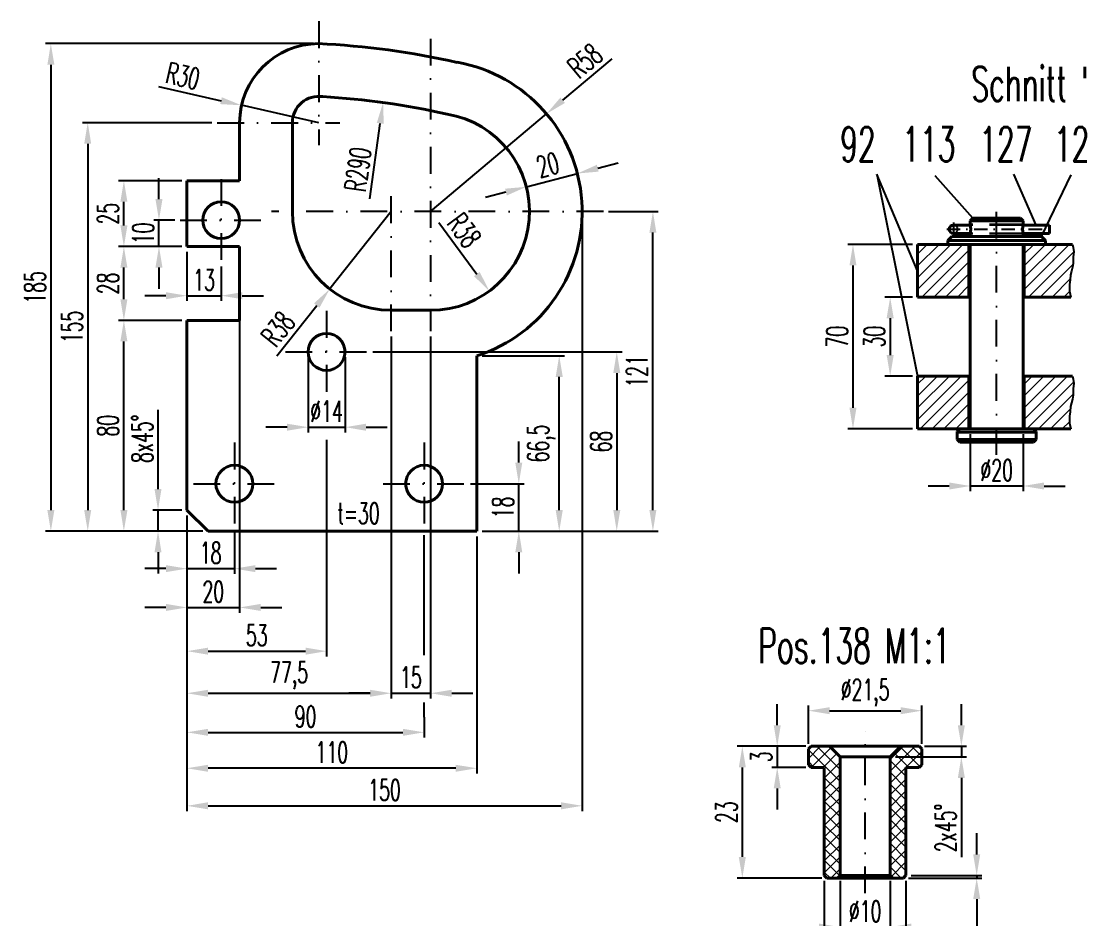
# Model space of a CAD drawing. Extents: x -620 to 569, y 5788 to 6629.
# Drawn here: x -109.8 to 91.7, y 6285.1 to 6455.4 of the extents above; entities that cross this region are included whole.
import ezdxf

# ---------------------------------------------------------------- set-up
doc = ezdxf.new("R2010")
doc.units = 0
doc.linetypes.add('STRICHPUNKT', pattern=[25.4, 12.7, -6.35, 0, -6.35])
doc.linetypes.add('VERDECKT', pattern=[9.525, 6.35, -3.175])
doc.layers.get('Defpoints').update_dxf_attribs({"linetype": 'CONTINUOUS'})
for name, color, linetype, lineweight in [('ACHSE', 150, 'STRICHPUNKT', 25), ('BEM', 6, 'CONTINUOUS', 25), ('SCHRAFFUR', 252, 'CONTINUOUS', 13), ('TEXT_7', 1, 'CONTINUOUS', 60), ('VERDECKT', 2, 'VERDECKT', 25), ('VOLL_05', 7, 'CONTINUOUS', 40)]:
    doc.layers.add(name, color=color, linetype=linetype, lineweight=lineweight)
doc.styles.add('ROMANS', font='romans.shx', dxfattribs={"width": 0.6, "height": 80})
doc.styles.get("Standard").update_dxf_attribs({"font": 'romans.shx', "width": 0.6})
doc.dimstyles.get("Standard").update_dxf_attribs({"dimtxt": 4, "dimasz": 4, "dimexe": 1, "dimexo": 1, "dimgap": 1, "dimtad": 1, "dimdsep": 46, "dimtxsty": 'Standard', "dimcen": 0, "dimclrd": 256, "dimclre": 256, "dimclrt": 256, "dimazin": 0, "dimtfac": 1, "dimtmove": 0, "dimatfit": 3, "dimfxl": 0, "dimtolj": 1, "dimtzin": 0, "dimarcsym": 0})

# ---------------------------------------------------------------- blocks, each defined once
blk = doc.blocks.new('*D361')
at = {"layer": 'BEM', "lineweight": -2}
for p, q in [((71.56, 6297.34), (71.56, 6301.34)), ((58.64, 6292.84), (72.56, 6292.84)), ((59.14, 6293.34), (72.56, 6293.34)), ((71.56, 6293.34), (71.56, 6292.84)), ((71.56, 6288.84), (71.56, 6270.39))]:
    blk.add_line(p, q, dxfattribs=at)
at = {"layer": 'BEM'}
for points in [[(70.89, 6297.34), (72.23, 6297.34), (71.56, 6293.34)], [(70.89, 6288.84), (72.23, 6288.84), (71.56, 6292.84)]]:
    blk.add_solid(points, dxfattribs=at)
at = {"layer": 'Defpoints', "color": 0}
for p in [(57.64, 6292.84), (58.14, 6293.34), (71.56, 6292.84)]:
    blk.add_point(p, dxfattribs=at)
at = {"layer": 'BEM', "insert": (68.18, 6277.62), "char_height": 4, "attachment_point": 5, "rotation": 90}
blk.add_mtext('\\A1;0,5x45°', dxfattribs=at)
blk = doc.blocks.new('*D362')
at = {"layer": 'BEM', "lineweight": -2}
for p, q in [((68.65, 6321.84), (68.65, 6325.84)), ((61.64, 6317.84), (69.65, 6317.84)), ((68.65, 6317.84), (68.65, 6315.84)), ((56.14, 6315.84), (69.65, 6315.84)), ((68.65, 6311.84), (68.65, 6296.82))]:
    blk.add_line(p, q, dxfattribs=at)
at = {"layer": 'BEM'}
for points in [[(67.98, 6321.84), (69.31, 6321.84), (68.65, 6317.84)], [(67.98, 6311.84), (69.31, 6311.84), (68.65, 6315.84)]]:
    blk.add_solid(points, dxfattribs=at)
at = {"layer": 'Defpoints', "color": 0}
for p in [(60.64, 6317.84), (68.65, 6317.84), (55.14, 6315.84)]:
    blk.add_point(p, dxfattribs=at)
at = {"layer": 'BEM', "insert": (65.65, 6302.33), "char_height": 4, "attachment_point": 5, "rotation": 90}
blk.add_mtext('\\A1;2x45°', dxfattribs=at)
blk = doc.blocks.new('*D360')
at = {"layer": 'BEM', "lineweight": -2}
for p, q in [((42.64, 6292.34), (42.64, 6275.17)), ((58.14, 6292.34), (58.14, 6275.17)), ((46.64, 6276.17), (54.14, 6276.17))]:
    blk.add_line(p, q, dxfattribs=at)
at = {"layer": 'BEM'}
for points in [[(46.64, 6276.84), (46.64, 6275.5), (42.64, 6276.17)], [(54.14, 6276.84), (54.14, 6275.5), (58.14, 6276.17)]]:
    blk.add_solid(points, dxfattribs=at)
at = {"layer": 'Defpoints', "color": 0}
for p in [(42.64, 6293.34), (58.14, 6293.34), (58.14, 6276.17)]:
    blk.add_point(p, dxfattribs=at)
at = {"layer": 'BEM', "insert": (50.39, 6279.55), "char_height": 4, "attachment_point": 5}
blk.add_mtext('\\A1;%%c15,8', dxfattribs=at)
blk = doc.blocks.new('*D359')
at = {"layer": 'BEM', "lineweight": -2}
for p, q in [((45.64, 6292.34), (45.64, 6282.54)), ((55.14, 6292.34), (55.14, 6282.54)), ((41.64, 6283.54), (37.64, 6283.54)), ((45.64, 6283.54), (55.14, 6283.54)), ((59.14, 6283.54), (63.14, 6283.54))]:
    blk.add_line(p, q, dxfattribs=at)
at = {"layer": 'BEM'}
for points in [[(41.64, 6284.21), (41.64, 6282.88), (45.64, 6283.54)], [(59.14, 6284.21), (59.14, 6282.88), (55.14, 6283.54)]]:
    blk.add_solid(points, dxfattribs=at)
at = {"layer": 'Defpoints', "color": 0}
for p in [(45.64, 6293.34), (55.14, 6293.34), (55.14, 6283.54)]:
    blk.add_point(p, dxfattribs=at)
at = {"layer": 'BEM', "insert": (50.39, 6286.54), "char_height": 4, "attachment_point": 5}
blk.add_mtext('\\A1;%%c10', dxfattribs=at)
blk = doc.blocks.new('*D358')
at = {"layer": 'BEM', "lineweight": -2}
for p, q in [((39.64, 6318.34), (39.64, 6325.6)), ((43.64, 6324.6), (57.14, 6324.6)), ((61.14, 6318.34), (61.14, 6325.6))]:
    blk.add_line(p, q, dxfattribs=at)
at = {"layer": 'BEM'}
for points in [[(43.64, 6325.27), (43.64, 6323.93), (39.64, 6324.6)], [(57.14, 6325.27), (57.14, 6323.93), (61.14, 6324.6)]]:
    blk.add_solid(points, dxfattribs=at)
at = {"layer": 'Defpoints', "color": 0}
for p in [(61.14, 6324.6), (39.64, 6317.34), (61.14, 6317.34)]:
    blk.add_point(p, dxfattribs=at)
at = {"layer": 'BEM', "insert": (50.39, 6327.98), "char_height": 4, "attachment_point": 5}
blk.add_mtext('\\A1;%%c21,5', dxfattribs=at)
blk = doc.blocks.new('*D357')
at = {"layer": 'BEM', "lineweight": -2}
for p, q in [((39.14, 6317.84), (26.08, 6317.84)), ((27.08, 6313.84), (27.08, 6296.84)), ((42.14, 6292.84), (26.08, 6292.84))]:
    blk.add_line(p, q, dxfattribs=at)
at = {"layer": 'BEM'}
for points in [[(26.41, 6313.84), (27.75, 6313.84), (27.08, 6317.84)], [(26.41, 6296.84), (27.75, 6296.84), (27.08, 6292.84)]]:
    blk.add_solid(points, dxfattribs=at)
at = {"layer": 'Defpoints', "color": 0}
for p in [(40.14, 6317.84), (27.08, 6292.84), (43.14, 6292.84)]:
    blk.add_point(p, dxfattribs=at)
at = {"layer": 'BEM', "insert": (24.08, 6305.34), "char_height": 4, "attachment_point": 5, "rotation": 90}
blk.add_mtext('\\A1;23', dxfattribs=at)
blk = doc.blocks.new('*D356')
at = {"layer": 'BEM', "lineweight": -2}
for p, q in [((33.7, 6321.84), (33.7, 6325.84)), ((39.14, 6317.84), (32.7, 6317.84)), ((33.7, 6317.84), (33.7, 6313.84)), ((39.14, 6313.84), (32.7, 6313.84)), ((33.7, 6309.84), (33.7, 6305.84))]:
    blk.add_line(p, q, dxfattribs=at)
at = {"layer": 'BEM'}
for points in [[(33.03, 6321.84), (34.37, 6321.84), (33.7, 6317.84)], [(33.03, 6309.84), (34.37, 6309.84), (33.7, 6313.84)]]:
    blk.add_solid(points, dxfattribs=at)
at = {"layer": 'Defpoints', "color": 0}
for p in [(40.14, 6317.84), (33.7, 6313.84), (40.14, 6313.84)]:
    blk.add_point(p, dxfattribs=at)
at = {"layer": 'BEM', "insert": (30.7, 6315.84), "char_height": 4, "attachment_point": 5, "rotation": 90}
blk.add_mtext('\\A1;3', dxfattribs=at)
blk = doc.blocks.new('*D307')
at = {"layer": 'BEM', "lineweight": -2}
for p, q in [((59.35, 6403.07), (54.14, 6403.07)), ((55.14, 6399.07), (55.14, 6392.07)), ((59.35, 6388.07), (54.14, 6388.07))]:
    blk.add_line(p, q, dxfattribs=at)
at = {"layer": 'BEM'}
for points in [[(54.47, 6399.07), (55.81, 6399.07), (55.14, 6403.07)], [(54.47, 6392.07), (55.81, 6392.07), (55.14, 6388.07)]]:
    blk.add_solid(points, dxfattribs=at)
at = {"layer": 'Defpoints', "color": 0}
for p in [(60.35, 6403.07), (55.14, 6388.07), (60.35, 6388.07)]:
    blk.add_point(p, dxfattribs=at)
at = {"layer": 'BEM', "insert": (52.14, 6395.57), "char_height": 4, "attachment_point": 5, "rotation": 90}
blk.add_mtext('\\A1;30', dxfattribs=at)
blk = doc.blocks.new('*D308')
at = {"layer": 'BEM', "lineweight": -2}
for p, q in [((59.35, 6413.07), (47.08, 6413.07)), ((48.08, 6409.07), (48.08, 6382.07)), ((59.35, 6378.07), (47.08, 6378.07))]:
    blk.add_line(p, q, dxfattribs=at)
at = {"layer": 'BEM'}
for points in [[(47.41, 6409.07), (48.74, 6409.07), (48.08, 6413.07)], [(47.41, 6382.07), (48.74, 6382.07), (48.08, 6378.07)]]:
    blk.add_solid(points, dxfattribs=at)
at = {"layer": 'Defpoints', "color": 0}
for p in [(60.35, 6413.07), (48.08, 6378.07), (60.35, 6378.07)]:
    blk.add_point(p, dxfattribs=at)
at = {"layer": 'BEM', "insert": (45.08, 6395.57), "char_height": 4, "attachment_point": 5, "rotation": 90}
blk.add_mtext('\\A1;70', dxfattribs=at)
blk = doc.blocks.new('*D309')
at = {"layer": 'BEM', "lineweight": -2}
for p, q in [((70.35, 6377.07), (70.35, 6366.23)), ((80.35, 6377.07), (80.35, 6366.23)), ((66.35, 6367.23), (62.35, 6367.23)), ((80.35, 6367.23), (70.35, 6367.23)), ((84.35, 6367.23), (88.35, 6367.23))]:
    blk.add_line(p, q, dxfattribs=at)
at = {"layer": 'BEM'}
for points in [[(66.35, 6367.9), (66.35, 6366.56), (70.35, 6367.23)], [(84.35, 6367.9), (84.35, 6366.56), (80.35, 6367.23)]]:
    blk.add_solid(points, dxfattribs=at)
at = {"layer": 'Defpoints', "color": 0}
for p in [(70.35, 6378.07), (80.35, 6378.07), (70.35, 6367.23)]:
    blk.add_point(p, dxfattribs=at)
at = {"layer": 'BEM', "insert": (75.35, 6370.23), "char_height": 4, "attachment_point": 5}
blk.add_mtext('\\A1;%%c20', dxfattribs=at)
blk = doc.blocks.new('*D131')
at = {"layer": 'BEM', "lineweight": -2}
for p, q in [((-83.81, 6366.66), (-83.81, 6381.69)), ((-79.32, 6362.66), (-84.81, 6362.66)), ((-83.81, 6358.66), (-83.81, 6362.66)), ((-75.32, 6358.66), (-84.81, 6358.66)), ((-83.81, 6354.66), (-83.81, 6350.66))]:
    blk.add_line(p, q, dxfattribs=at)
at = {"layer": 'BEM'}
for points in [[(-84.48, 6366.66), (-83.15, 6366.66), (-83.81, 6362.66)], [(-84.48, 6354.66), (-83.15, 6354.66), (-83.81, 6358.66)]]:
    blk.add_solid(points, dxfattribs=at)
at = {"layer": 'Defpoints', "color": 0}
for p in [(-83.81, 6362.66), (-78.32, 6362.66), (-74.32, 6358.66)]:
    blk.add_point(p, dxfattribs=at)
at = {"layer": 'BEM', "insert": (-86.81, 6376.18), "char_height": 4, "attachment_point": 5, "rotation": 90}
blk.add_mtext('\\A1;8x45°', dxfattribs=at)
blk = doc.blocks.new('*D132')
at = {"layer": 'BEM', "lineweight": -2}
for p, q in [((-79.32, 6398.66), (-91.29, 6398.66)), ((-90.29, 6362.66), (-90.29, 6394.66)), ((-75.32, 6358.66), (-91.29, 6358.66))]:
    blk.add_line(p, q, dxfattribs=at)
at = {"layer": 'BEM'}
for points in [[(-90.95, 6394.66), (-89.62, 6394.66), (-90.29, 6398.66)], [(-90.95, 6362.66), (-89.62, 6362.66), (-90.29, 6358.66)]]:
    blk.add_solid(points, dxfattribs=at)
at = {"layer": 'Defpoints', "color": 0}
for p in [(-90.29, 6398.66), (-78.32, 6398.66), (-74.32, 6358.66)]:
    blk.add_point(p, dxfattribs=at)
at = {"layer": 'BEM', "insert": (-93.29, 6378.66), "char_height": 4, "attachment_point": 5, "rotation": 90}
blk.add_mtext('\\A1;80', dxfattribs=at)
blk = doc.blocks.new('*D133')
at = {"layer": 'BEM', "lineweight": -2}
for p, q in [((-79.32, 6412.66), (-91.29, 6412.66)), ((-90.29, 6402.66), (-90.29, 6408.66)), ((-79.32, 6398.66), (-91.29, 6398.66))]:
    blk.add_line(p, q, dxfattribs=at)
at = {"layer": 'BEM'}
for points in [[(-90.95, 6408.66), (-89.62, 6408.66), (-90.29, 6412.66)], [(-90.95, 6402.66), (-89.62, 6402.66), (-90.29, 6398.66)]]:
    blk.add_solid(points, dxfattribs=at)
at = {"layer": 'Defpoints', "color": 0}
for p in [(-90.29, 6412.66), (-78.32, 6412.66), (-78.32, 6398.66)]:
    blk.add_point(p, dxfattribs=at)
at = {"layer": 'BEM', "insert": (-93.29, 6405.66), "char_height": 4, "attachment_point": 5, "rotation": 90}
blk.add_mtext('\\A1;28', dxfattribs=at)
blk = doc.blocks.new('*D134')
at = {"layer": 'BEM', "lineweight": -2}
for p, q in [((-79.32, 6425.16), (-91.29, 6425.16)), ((-90.29, 6416.66), (-90.29, 6421.16)), ((-79.32, 6412.66), (-91.29, 6412.66))]:
    blk.add_line(p, q, dxfattribs=at)
at = {"layer": 'BEM'}
for points in [[(-90.95, 6421.16), (-89.62, 6421.16), (-90.29, 6425.16)], [(-90.95, 6416.66), (-89.62, 6416.66), (-90.29, 6412.66)]]:
    blk.add_solid(points, dxfattribs=at)
at = {"layer": 'Defpoints', "color": 0}
for p in [(-90.29, 6425.16), (-78.32, 6425.16), (-78.32, 6412.66)]:
    blk.add_point(p, dxfattribs=at)
at = {"layer": 'BEM', "insert": (-93.29, 6418.91), "char_height": 4, "attachment_point": 5, "rotation": 90}
blk.add_mtext('\\A1;25', dxfattribs=at)
blk = doc.blocks.new('*D135')
at = {"layer": 'BEM', "lineweight": -2}
for p, q in [((-73.57, 6436.16), (-98.15, 6436.16)), ((-97.15, 6432.16), (-97.15, 6362.66)), ((-75.32, 6358.66), (-98.15, 6358.66))]:
    blk.add_line(p, q, dxfattribs=at)
at = {"layer": 'BEM'}
for points in [[(-97.82, 6432.16), (-96.49, 6432.16), (-97.15, 6436.16)], [(-97.82, 6362.66), (-96.49, 6362.66), (-97.15, 6358.66)]]:
    blk.add_solid(points, dxfattribs=at)
at = {"layer": 'Defpoints', "color": 0}
for p in [(-72.57, 6436.16), (-97.15, 6358.66), (-74.32, 6358.66)]:
    blk.add_point(p, dxfattribs=at)
at = {"layer": 'BEM', "insert": (-100.15, 6397.41), "char_height": 4, "attachment_point": 5, "rotation": 90}
blk.add_mtext('\\A1;155', dxfattribs=at)
blk = doc.blocks.new('*D136')
at = {"layer": 'BEM', "lineweight": -2}
for p, q in [((-54.32, 6451.16), (-105.15, 6451.16)), ((-104.15, 6447.16), (-104.15, 6362.66)), ((-75.32, 6358.66), (-105.15, 6358.66))]:
    blk.add_line(p, q, dxfattribs=at)
at = {"layer": 'BEM'}
for points in [[(-104.81, 6447.16), (-103.48, 6447.16), (-104.15, 6451.16)], [(-104.81, 6362.66), (-103.48, 6362.66), (-104.15, 6358.66)]]:
    blk.add_solid(points, dxfattribs=at)
at = {"layer": 'Defpoints', "color": 0}
for p in [(-53.32, 6451.16), (-104.15, 6358.66), (-74.32, 6358.66)]:
    blk.add_point(p, dxfattribs=at)
at = {"layer": 'BEM', "insert": (-107.15, 6404.91), "char_height": 4, "attachment_point": 5, "rotation": 90}
blk.add_mtext('\\A1;185', dxfattribs=at)
blk = doc.blocks.new('*D137')
at = {"layer": 'BEM', "lineweight": -2}
for p, q in [((-83.73, 6443.01), (-71.85, 6440.34)), ((-53.32, 6436.16), (-67.95, 6439.46))]:
    blk.add_line(p, q, dxfattribs=at)
at = {"layer": 'BEM'}
blk.add_solid([(-71.71, 6440.99), (-72, 6439.69), (-67.95, 6439.46)], dxfattribs=at)
at = {"layer": 'Defpoints', "color": 0}
for p in [(-67.95, 6439.46), (-53.32, 6436.16)]:
    blk.add_point(p, dxfattribs=at)
at = {"layer": 'BEM', "insert": (-79.08, 6445.04), "char_height": 4, "attachment_point": 5, "rotation": 347.3052}
blk.add_mtext('\\A1;R30', dxfattribs=at)
blk = doc.blocks.new('*D138')
at = {"layer": 'BEM', "lineweight": -2}
for p, q in [((2.29, 6448.26), (-7.02, 6440.42)), ((-32.07, 6419.31), (-10.08, 6437.84))]:
    blk.add_line(p, q, dxfattribs=at)
at = {"layer": 'BEM'}
blk.add_solid([(-7.45, 6440.93), (-6.59, 6439.91), (-10.08, 6437.84)], dxfattribs=at)
at = {"layer": 'Defpoints', "color": 0}
for p in [(-10.08, 6437.84), (-32.07, 6419.31)]:
    blk.add_point(p, dxfattribs=at)
at = {"layer": 'BEM', "insert": (-2.77, 6447.92), "char_height": 4, "attachment_point": 5, "rotation": 40.1161}
blk.add_mtext('\\A1;R58', dxfattribs=at)
blk = doc.blocks.new('*D139')
at = {"layer": 'BEM', "lineweight": -2}
for p, q in [((-39.57, 6419.31), (-51.21, 6404.61)), ((-61.25, 6391.94), (-53.69, 6401.48))]:
    blk.add_line(p, q, dxfattribs=at)
at = {"layer": 'BEM'}
blk.add_solid([(-54.21, 6401.89), (-53.17, 6401.06), (-51.21, 6404.61)], dxfattribs=at)
at = {"layer": 'Defpoints', "color": 0}
for p in [(-39.57, 6419.31), (-51.21, 6404.61)]:
    blk.add_point(p, dxfattribs=at)
at = {"layer": 'BEM', "insert": (-61.06, 6397), "char_height": 4, "attachment_point": 5, "rotation": 51.6274}
blk.add_mtext('\\A1;R38', dxfattribs=at)
blk = doc.blocks.new('*D140')
at = {"layer": 'BEM', "lineweight": -2}
for p, q in [((-39.57, 6395.6), (-39.57, 6326.91)), ((-32.07, 6395.6), (-32.07, 6326.91)), ((-43.57, 6327.91), (-47.57, 6327.91)), ((-39.57, 6327.91), (-32.07, 6327.91)), ((-28.07, 6327.91), (-24.07, 6327.91))]:
    blk.add_line(p, q, dxfattribs=at)
at = {"layer": 'BEM'}
for points in [[(-43.57, 6328.57), (-43.57, 6327.24), (-39.57, 6327.91)], [(-28.07, 6328.57), (-28.07, 6327.24), (-32.07, 6327.91)]]:
    blk.add_solid(points, dxfattribs=at)
at = {"layer": 'Defpoints', "color": 0}
for p in [(-39.57, 6396.6), (-32.07, 6396.6), (-32.07, 6327.91)]:
    blk.add_point(p, dxfattribs=at)
at = {"layer": 'BEM', "insert": (-35.82, 6330.91), "char_height": 4, "attachment_point": 5}
blk.add_mtext('\\A1;15', dxfattribs=at)
blk = doc.blocks.new('*D141')
at = {"layer": 'BEM', "lineweight": -2}
for p, q in [((-39.57, 6395.6), (-39.57, 6326.91)), ((-78.32, 6361.66), (-78.32, 6326.91)), ((-74.32, 6327.91), (-43.57, 6327.91))]:
    blk.add_line(p, q, dxfattribs=at)
at = {"layer": 'BEM'}
for points in [[(-74.32, 6328.57), (-74.32, 6327.24), (-78.32, 6327.91)], [(-43.57, 6328.57), (-43.57, 6327.24), (-39.57, 6327.91)]]:
    blk.add_solid(points, dxfattribs=at)
at = {"layer": 'Defpoints', "color": 0}
for p in [(-39.57, 6396.6), (-78.32, 6362.66), (-39.57, 6327.91)]:
    blk.add_point(p, dxfattribs=at)
at = {"layer": 'BEM', "insert": (-58.94, 6331.29), "char_height": 4, "attachment_point": 5}
blk.add_mtext('\\A1;77,5', dxfattribs=at)
blk = doc.blocks.new('*D142')
at = {"layer": 'BEM', "lineweight": -2}
for p, q in [((-78.32, 6361.66), (-78.32, 6312.68)), ((-23.32, 6357.66), (-23.32, 6312.68)), ((-27.32, 6313.68), (-74.32, 6313.68))]:
    blk.add_line(p, q, dxfattribs=at)
at = {"layer": 'BEM'}
for points in [[(-74.32, 6314.34), (-74.32, 6313.01), (-78.32, 6313.68)], [(-27.32, 6314.34), (-27.32, 6313.01), (-23.32, 6313.68)]]:
    blk.add_solid(points, dxfattribs=at)
at = {"layer": 'Defpoints', "color": 0}
for p in [(-78.32, 6362.66), (-23.32, 6358.66), (-78.32, 6313.68)]:
    blk.add_point(p, dxfattribs=at)
at = {"layer": 'BEM', "insert": (-50.82, 6316.68), "char_height": 4, "attachment_point": 5}
blk.add_mtext('\\A1;110', dxfattribs=at)
blk = doc.blocks.new('*D143')
at = {"layer": 'BEM', "lineweight": -2}
for p, q in [((-22.32, 6391.93), (-6.67, 6391.93)), ((-7.67, 6362.66), (-7.67, 6387.93)), ((-22.32, 6358.66), (-6.67, 6358.66))]:
    blk.add_line(p, q, dxfattribs=at)
at = {"layer": 'BEM'}
for points in [[(-8.34, 6387.93), (-7, 6387.93), (-7.67, 6391.93)], [(-8.34, 6362.66), (-7, 6362.66), (-7.67, 6358.66)]]:
    blk.add_solid(points, dxfattribs=at)
at = {"layer": 'Defpoints', "color": 0}
for p in [(-23.32, 6391.93), (-7.67, 6391.93), (-23.32, 6358.66)]:
    blk.add_point(p, dxfattribs=at)
at = {"layer": 'BEM', "insert": (-11.05, 6375.3), "char_height": 4, "attachment_point": 5, "rotation": 90}
blk.add_mtext('\\A1;66,5', dxfattribs=at)
blk = doc.blocks.new('*D144')
at = {"layer": 'BEM', "lineweight": -2}
for p, q in [((1.71, 6419.31), (11.11, 6419.31)), ((10.11, 6362.66), (10.11, 6415.31)), ((-22.32, 6358.66), (11.11, 6358.66))]:
    blk.add_line(p, q, dxfattribs=at)
at = {"layer": 'BEM'}
for points in [[(9.44, 6415.31), (10.77, 6415.31), (10.11, 6419.31)], [(9.44, 6362.66), (10.77, 6362.66), (10.11, 6358.66)]]:
    blk.add_solid(points, dxfattribs=at)
at = {"layer": 'Defpoints', "color": 0}
for p in [(0.71, 6419.31), (10.11, 6419.31), (-23.32, 6358.66)]:
    blk.add_point(p, dxfattribs=at)
at = {"layer": 'BEM', "insert": (7.11, 6388.99), "char_height": 4, "attachment_point": 5, "rotation": 90}
blk.add_mtext('\\A1;121', dxfattribs=at)
blk = doc.blocks.new('*D145')
at = {"layer": 'BEM', "lineweight": -2}
for p, q in [((-3.32, 6418.31), (-3.32, 6305.55)), ((-78.32, 6361.66), (-78.32, 6305.55)), ((-74.32, 6306.55), (-7.32, 6306.55))]:
    blk.add_line(p, q, dxfattribs=at)
at = {"layer": 'BEM'}
for points in [[(-74.32, 6307.22), (-74.32, 6305.88), (-78.32, 6306.55)], [(-7.32, 6307.22), (-7.32, 6305.88), (-3.32, 6306.55)]]:
    blk.add_solid(points, dxfattribs=at)
at = {"layer": 'Defpoints', "color": 0}
for p in [(-3.32, 6419.31), (-78.32, 6362.66), (-3.32, 6306.55)]:
    blk.add_point(p, dxfattribs=at)
at = {"layer": 'BEM', "insert": (-40.82, 6309.55), "char_height": 4, "attachment_point": 5}
blk.add_mtext('\\A1;150', dxfattribs=at)
blk = doc.blocks.new('*D146')
at = {"layer": 'BEM', "lineweight": -2}
for p, q in [((-0.36, 6427.52), (3.51, 6428.53)), ((-13.91, 6424), (-4.23, 6426.52)), ((-3.99, 6425.57), (-3.98, 6425.55)), ((-17.79, 6423), (-21.66, 6421.99)), ((-13.67, 6423.06), (-13.66, 6423.04))]:
    blk.add_line(p, q, dxfattribs=at)
at = {"layer": 'BEM'}
for points in [[(-0.53, 6428.17), (-0.2, 6426.88), (-4.23, 6426.52)], [(-17.95, 6423.64), (-17.62, 6422.35), (-13.91, 6424)]]:
    blk.add_solid(points, dxfattribs=at)
at = {"layer": 'Defpoints', "color": 0}
for p in [(-4.24, 6426.54), (-4.23, 6426.52), (-13.92, 6424.02)]:
    blk.add_point(p, dxfattribs=at)
at = {"layer": 'BEM', "insert": (-9.83, 6428.16), "char_height": 4, "attachment_point": 5, "rotation": 14.5517}
blk.add_mtext('\\A1;20', dxfattribs=at)
blk = doc.blocks.new('*D147')
at = {"layer": 'BEM', "lineweight": -2}
blk.add_line((-30.54, 6417.24), (-23.3, 6407.45), dxfattribs=at)
at = {"layer": 'BEM'}
blk.add_solid([(-22.77, 6407.85), (-23.84, 6407.05), (-20.93, 6404.23)], dxfattribs=at)
at = {"layer": 'Defpoints', "color": 0}
for p in [(-32.07, 6419.31), (-20.93, 6404.23)]:
    blk.add_point(p, dxfattribs=at)
at = {"layer": 'BEM', "insert": (-25.7, 6415.74), "char_height": 4, "attachment_point": 5, "rotation": 306.4555}
blk.add_mtext('\\A1;R38', dxfattribs=at)
blk = doc.blocks.new('*D225')
at = {"layer": 'BEM', "lineweight": -2}
for p, q in [((-55.32, 6391.66), (-55.32, 6377.39)), ((-48.32, 6391.66), (-48.32, 6377.39)), ((-59.32, 6378.39), (-63.32, 6378.39)), ((-55.32, 6378.39), (-48.32, 6378.39)), ((-44.32, 6378.39), (-40.32, 6378.39))]:
    blk.add_line(p, q, dxfattribs=at)
at = {"layer": 'BEM'}
for points in [[(-59.32, 6379.05), (-59.32, 6377.72), (-55.32, 6378.39)], [(-44.32, 6379.05), (-44.32, 6377.72), (-48.32, 6378.39)]]:
    blk.add_solid(points, dxfattribs=at)
at = {"layer": 'Defpoints', "color": 0}
for p in [(-55.32, 6392.66), (-48.32, 6392.66), (-48.32, 6378.39)]:
    blk.add_point(p, dxfattribs=at)
at = {"layer": 'BEM', "insert": (-51.82, 6381.39), "char_height": 4, "attachment_point": 5}
blk.add_mtext('\\A1;%%c14', dxfattribs=at)
blk = doc.blocks.new('*D226')
at = {"layer": 'BEM', "lineweight": -2}
for p, q in [((-15.34, 6371.66), (-15.34, 6375.66)), ((-24.53, 6367.66), (-14.34, 6367.66)), ((-15.34, 6358.66), (-15.34, 6367.66)), ((-22.32, 6358.66), (-14.34, 6358.66)), ((-15.34, 6354.66), (-15.34, 6350.66))]:
    blk.add_line(p, q, dxfattribs=at)
at = {"layer": 'BEM'}
for points in [[(-16.01, 6371.66), (-14.68, 6371.66), (-15.34, 6367.66)], [(-16.01, 6354.66), (-14.68, 6354.66), (-15.34, 6358.66)]]:
    blk.add_solid(points, dxfattribs=at)
at = {"layer": 'Defpoints', "color": 0}
for p in [(-25.53, 6367.66), (-15.34, 6367.66), (-23.32, 6358.66)]:
    blk.add_point(p, dxfattribs=at)
at = {"layer": 'BEM', "insert": (-18.34, 6363.16), "char_height": 4, "attachment_point": 5, "rotation": 90}
blk.add_mtext('\\A1;18', dxfattribs=at)
blk = doc.blocks.new('*D227')
at = {"layer": 'BEM', "lineweight": -2}
for p, q in [((-43.03, 6392.66), (4.25, 6392.66)), ((3.25, 6388.66), (3.25, 6362.66)), ((-22.32, 6358.66), (4.25, 6358.66))]:
    blk.add_line(p, q, dxfattribs=at)
at = {"layer": 'BEM'}
for points in [[(2.59, 6388.66), (3.92, 6388.66), (3.25, 6392.66)], [(2.59, 6362.66), (3.92, 6362.66), (3.25, 6358.66)]]:
    blk.add_solid(points, dxfattribs=at)
at = {"layer": 'Defpoints', "color": 0}
for p in [(-44.03, 6392.66), (-23.32, 6358.66), (3.25, 6358.66)]:
    blk.add_point(p, dxfattribs=at)
at = {"layer": 'BEM', "insert": (0.25, 6375.66), "char_height": 4, "attachment_point": 5, "rotation": 90}
blk.add_mtext('\\A1;68', dxfattribs=at)
blk = doc.blocks.new('*D228')
at = {"layer": 'BEM', "lineweight": -2}
for p, q in [((-78.32, 6411.66), (-78.32, 6402.34)), ((-71.82, 6408.87), (-71.82, 6402.34)), ((-82.32, 6403.34), (-86.32, 6403.34)), ((-78.32, 6403.34), (-71.82, 6403.34)), ((-67.82, 6403.34), (-63.82, 6403.34))]:
    blk.add_line(p, q, dxfattribs=at)
at = {"layer": 'BEM'}
for points in [[(-82.32, 6404), (-82.32, 6402.67), (-78.32, 6403.34)], [(-67.82, 6404), (-67.82, 6402.67), (-71.82, 6403.34)]]:
    blk.add_solid(points, dxfattribs=at)
at = {"layer": 'Defpoints', "color": 0}
for p in [(-78.32, 6412.66), (-71.82, 6409.87), (-71.82, 6403.34)]:
    blk.add_point(p, dxfattribs=at)
at = {"layer": 'BEM', "insert": (-75.07, 6406.34), "char_height": 4, "attachment_point": 5}
blk.add_mtext('\\A1;13', dxfattribs=at)
blk = doc.blocks.new('*D229')
at = {"layer": 'BEM', "lineweight": -2}
for p, q in [((-83.63, 6421.66), (-83.63, 6425.66)), ((-80.61, 6417.66), (-84.63, 6417.66)), ((-83.63, 6412.66), (-83.63, 6417.66)), ((-79.32, 6412.66), (-84.63, 6412.66)), ((-83.63, 6408.66), (-83.63, 6404.66))]:
    blk.add_line(p, q, dxfattribs=at)
at = {"layer": 'BEM'}
for points in [[(-84.3, 6421.66), (-82.96, 6421.66), (-83.63, 6417.66)], [(-84.3, 6408.66), (-82.96, 6408.66), (-83.63, 6412.66)]]:
    blk.add_solid(points, dxfattribs=at)
at = {"layer": 'Defpoints', "color": 0}
for p in [(-83.63, 6417.66), (-79.61, 6417.66), (-78.32, 6412.66)]:
    blk.add_point(p, dxfattribs=at)
at = {"layer": 'BEM', "insert": (-86.63, 6415.16), "char_height": 4, "attachment_point": 5, "rotation": 90}
blk.add_mtext('\\A1;10', dxfattribs=at)
blk = doc.blocks.new('*D230')
at = {"layer": 'BEM', "lineweight": -2}
for p, q in [((-78.32, 6361.66), (-78.32, 6350.55)), ((-69.32, 6358.87), (-69.32, 6350.55)), ((-82.32, 6351.55), (-86.32, 6351.55)), ((-78.32, 6351.55), (-69.32, 6351.55)), ((-65.32, 6351.55), (-61.32, 6351.55))]:
    blk.add_line(p, q, dxfattribs=at)
at = {"layer": 'BEM'}
for points in [[(-82.32, 6352.22), (-82.32, 6350.89), (-78.32, 6351.55)], [(-65.32, 6352.22), (-65.32, 6350.89), (-69.32, 6351.55)]]:
    blk.add_solid(points, dxfattribs=at)
at = {"layer": 'Defpoints', "color": 0}
for p in [(-78.32, 6362.66), (-69.32, 6359.87), (-69.32, 6351.55)]:
    blk.add_point(p, dxfattribs=at)
at = {"layer": 'BEM', "insert": (-73.82, 6354.55), "char_height": 4, "attachment_point": 5}
blk.add_mtext('\\A1;18', dxfattribs=at)
blk = doc.blocks.new('*D231')
at = {"layer": 'BEM', "lineweight": -2}
for p, q in [((-51.82, 6375.99), (-51.82, 6334.89)), ((-78.32, 6361.66), (-78.32, 6334.89)), ((-74.32, 6335.89), (-55.82, 6335.89))]:
    blk.add_line(p, q, dxfattribs=at)
at = {"layer": 'BEM'}
for points in [[(-74.32, 6336.56), (-74.32, 6335.23), (-78.32, 6335.89)], [(-55.82, 6336.56), (-55.82, 6335.23), (-51.82, 6335.89)]]:
    blk.add_solid(points, dxfattribs=at)
at = {"layer": 'Defpoints', "color": 0}
for p in [(-51.82, 6376.99), (-78.32, 6362.66), (-51.82, 6335.89)]:
    blk.add_point(p, dxfattribs=at)
at = {"layer": 'BEM', "insert": (-65.07, 6338.89), "char_height": 4, "attachment_point": 5}
blk.add_mtext('\\A1;53', dxfattribs=at)
blk = doc.blocks.new('*D232')
at = {"layer": 'BEM', "lineweight": -2}
for p, q in [((-78.32, 6361.66), (-78.32, 6319.49)), ((-33.32, 6323.37), (-33.32, 6319.49)), ((-74.32, 6320.49), (-37.32, 6320.49))]:
    blk.add_line(p, q, dxfattribs=at)
at = {"layer": 'BEM'}
for points in [[(-74.32, 6321.16), (-74.32, 6319.83), (-78.32, 6320.49)], [(-37.32, 6321.16), (-37.32, 6319.83), (-33.32, 6320.49)]]:
    blk.add_solid(points, dxfattribs=at)
at = {"layer": 'Defpoints', "color": 0}
for p in [(-78.32, 6362.66), (-33.32, 6324.37), (-33.32, 6320.49)]:
    blk.add_point(p, dxfattribs=at)
at = {"layer": 'BEM', "insert": (-55.82, 6323.49), "char_height": 4, "attachment_point": 5}
blk.add_mtext('\\A1;90', dxfattribs=at)
blk = doc.blocks.new('*D246')
at = {"layer": 'BEM', "lineweight": -2}
for p, q in [((-68.32, 6398.66), (-68.32, 6343.19)), ((-78.32, 6361.66), (-78.32, 6343.19)), ((-82.32, 6344.19), (-86.32, 6344.19)), ((-78.32, 6344.19), (-68.32, 6344.19)), ((-64.32, 6344.19), (-60.32, 6344.19))]:
    blk.add_line(p, q, dxfattribs=at)
at = {"layer": 'BEM'}
for points in [[(-82.32, 6344.86), (-82.32, 6343.52), (-78.32, 6344.19)], [(-64.32, 6344.86), (-64.32, 6343.52), (-68.32, 6344.19)]]:
    blk.add_solid(points, dxfattribs=at)
at = {"layer": 'Defpoints', "color": 0}
for p in [(-68.32, 6399.66), (-78.32, 6362.66), (-68.32, 6344.19)]:
    blk.add_point(p, dxfattribs=at)
at = {"layer": 'BEM', "insert": (-73.32, 6347.19), "char_height": 4, "attachment_point": 5}
blk.add_mtext('\\A1;20', dxfattribs=at)

msp = doc.modelspace()

# ---------------------------------------------------------------- hatches: boundary and pattern name
at = {"layer": 'SCHRAFFUR'}
h = msp.add_hatch(dxfattribs=at)
h.set_pattern_fill('ANSI31', color=256, scale=0.5, style=0)
h.set_pattern_definition([(45, (541.1115, 4184.4509), (-1.122532, 1.122532), [])])
h.paths.add_polyline_path([(80.5974, 6413.0683), (84.6064, 6413.0683), (89.7465, 6413.0683), (89.8688, 6412.5115), (89.9713, 6411.692), (89.8688, 6410.7359), (89.8688, 6410.3945), (89.8688, 6409.4384), (89.7664, 6408.7213), (89.5273, 6408.0043), (89.3907, 6407.2872), (89.2883, 6406.3312), (89.1517, 6405.4775), (89.1517, 6404.658), (89.1517, 6404.18), (89.4164, 6403.0683), (80.5974, 6403.0683)])
h.paths.add_polyline_path([(60.3474, 6413.0683), (70.0974, 6413.0683), (70.0974, 6403.0683), (60.3474, 6403.0683)])
h.paths.add_polyline_path([(60.3474, 6388.0683), (70.0974, 6388.0683), (70.0974, 6378.0683), (60.3474, 6378.0683)])
h.paths.add_polyline_path([(80.5974, 6388.0683), (89.7465, 6388.0683), (89.8688, 6387.5115), (89.9713, 6386.692), (89.8688, 6385.7359), (89.8688, 6385.3945), (89.8688, 6384.4384), (89.7664, 6383.7213), (89.5273, 6383.0043), (89.3907, 6382.2872), (89.2883, 6381.3312), (89.1517, 6380.4775), (89.1517, 6379.658), (89.1517, 6379.18), (89.4164, 6378.0683), (80.5974, 6378.0683)])
h = msp.add_hatch(dxfattribs=at)
h.set_pattern_fill('ANSI37', color=256, scale=0.5, style=0)
h.set_pattern_definition([(45, (87.6028, -1482.9764), (-1.122532, 1.122532), []), (135, (87.6028, -1482.9764), (-1.122532, -1.122532), [])])
h.paths.add_polyline_path([(42.6404, 6293.3445), (43.1404, 6292.8445), (45.1404, 6292.8445), (45.6404, 6293.3445), (45.6404, 6315.8445), (43.6404, 6317.8445), (40.1404, 6317.8445), (39.6404, 6317.3445), (39.6404, 6314.3445), (40.1404, 6313.8445), (42.6404, 6313.8445)])
h.paths.add_polyline_path([(55.1404, 6293.3445), (55.6404, 6292.8445), (57.6404, 6292.8445), (58.1404, 6293.3445), (58.1404, 6313.8445), (60.6404, 6313.8445), (61.1404, 6314.3445), (61.1404, 6317.3445), (60.6404, 6317.8445), (57.1404, 6317.8445), (55.1404, 6315.8445)])

# ---------------------------------------------------------------- linework, layer by layer
at = {"layer": 'ACHSE', "ltscale": 0.4}
for p, q in [((-53.3179, 6455.414), (-53.3179, 6431.9198)), ((-32.0679, 6452.0876), (-32.0679, 6396.5875)), ((-72.5681, 6436.1638), (-49.2834, 6436.1638)), ((-71.8179, 6425.4542), (-71.8179, 6409.8734)), ((-39.5679, 6396.6029), (-39.5679, 6423.1838)), ((0.7062, 6419.3135), (-62.2442, 6419.3135)), ((75.3474, 6373.1496), (75.3474, 6420.5098)), ((-79.6083, 6417.6638), (-64.0276, 6417.6638)), ((-51.8179, 6400.4542), (-51.8179, 6384.8734)), ((-59.6083, 6392.6638), (-44.0276, 6392.6638)), ((-69.3179, 6375.4542), (-69.3179, 6359.8734)), ((-33.3179, 6375.4542), (-33.3179, 6359.8734)), ((-77.1083, 6367.6638), (-61.5276, 6367.6638)), ((-41.1083, 6367.6638), (-25.5276, 6367.6638)), ((50.3904, 6289.9562), (50.3904, 6320.7366))]:
    msp.add_line(p, q, dxfattribs=at)
at = {"layer": 'ACHSE', "ltscale": 0.2}
for p, q in [((67.1474, 6417.2157), (67.1474, 6414.6709)), ((65.875, 6415.9433), (85.9746, 6415.9433))]:
    msp.add_line(p, q, dxfattribs=at)
at = {"layer": 'BEM'}
for p, q in [((-43.5973, 6421.7086), (-41.6337, 6436.0318)), ((60.3474, 6408.0683), (52.6161, 6426.4212)), ((52.6161, 6426.4212), (60.3474, 6388.0683)), ((70.8474, 6418.0683), (63.6897, 6426.1021)), ((82.841, 6416.7433), (78.5865, 6426.3887)), ((83.8564, 6414.5683), (89.4765, 6426.2534)), ((-33.3179, 6335.1111), (-33.3179, 6357.9028)), ((-33.3179, 6323.3667), (-33.3179, 6326.1844))]:
    msp.add_line(p, q, dxfattribs=at)
for points in [[(89.7465, 6413.0683), (89.8688, 6412.5115), (89.9713, 6411.692), (89.8688, 6410.7359), (89.8688, 6410.3945), (89.8688, 6409.4384), (89.7664, 6408.7213), (89.5273, 6408.0043), (89.3907, 6407.2872), (89.2883, 6406.3312), (89.1517, 6405.4775), (89.1517, 6404.658), (89.1517, 6404.18), (89.4164, 6403.0683)], [(89.7465, 6388.0683), (89.8688, 6387.5115), (89.9713, 6386.692), (89.8688, 6385.7359), (89.8688, 6385.3945), (89.8688, 6384.4384), (89.7664, 6383.7213), (89.5273, 6383.0043), (89.3907, 6382.2872), (89.2883, 6381.3312), (89.1517, 6380.4775), (89.1517, 6379.658), (89.1517, 6379.18), (89.4164, 6378.0683)]]:
    msp.add_lwpolyline(points, dxfattribs=at)
msp.add_solid([(-42.2942, 6436.1223), (-40.9732, 6435.9412), (-41.0904, 6439.9947)], dxfattribs=at)
at = {"layer": 'VERDECKT'}
for p, q in [((80.3474, 6416.8183), (70.3474, 6416.8183)), ((80.3347, 6416.7433), (70.3601, 6416.7433)), ((80.3474, 6415.0683), (70.3474, 6415.0683)), ((80.3347, 6415.1433), (70.3601, 6415.1433))]:
    msp.add_line(p, q, dxfattribs=at)
msp.add_arc((67.1474, 6415.9433), 0.8, 270, 90, dxfattribs=at)
at = {"layer": 'VOLL_05'}
for p, q in [((-68.3179, 6425.1638), (-68.3179, 6436.1638)), ((-58.3179, 6436.1638), (-58.3179, 6419.3135)), ((-78.3179, 6425.1638), (-68.3179, 6425.1638)), ((-78.3179, 6425.1638), (-78.3179, 6412.6638)), ((70.3601, 6416.7433), (67.1474, 6416.7433)), ((70.8474, 6418.0683), (70.3474, 6417.5683)), ((80.3474, 6417.5683), (70.3474, 6417.5683)), ((70.3474, 6416.8183), (70.3474, 6417.5683)), ((70.8474, 6418.0683), (79.8474, 6418.0683)), ((79.8474, 6418.0683), (80.3474, 6417.5683)), ((85.3474, 6416.7433), (80.3347, 6416.7433)), ((80.3474, 6416.8183), (80.3474, 6417.5683)), ((85.3474, 6415.1433), (85.3474, 6416.7433)), ((66.1064, 6413.8183), (66.8564, 6414.5683)), ((83.8564, 6414.5683), (66.8564, 6414.5683)), ((70.3601, 6415.1433), (67.1474, 6415.1433)), ((70.3474, 6414.5683), (70.3474, 6415.0683)), ((85.3474, 6415.1433), (80.3347, 6415.1433)), ((80.3474, 6414.5683), (80.3474, 6415.0683)), ((83.8564, 6414.5683), (84.6064, 6413.8183)), ((-78.3179, 6412.6638), (-68.3179, 6412.6638)), ((-68.3179, 6412.6638), (-68.3179, 6398.6638)), ((60.3474, 6413.0683), (89.7465, 6413.0683)), ((60.3474, 6403.0683), (60.3474, 6413.0683)), ((84.6064, 6413.8183), (66.1064, 6413.8183)), ((66.1064, 6413.0683), (66.1064, 6413.8183)), ((84.6064, 6413.0683), (66.1064, 6413.0683)), ((70.0974, 6403.0683), (70.0974, 6413.0683)), ((70.3474, 6403.0683), (70.3474, 6413.0683)), ((80.3474, 6403.0683), (80.3474, 6413.0683)), ((80.5974, 6403.0683), (80.5974, 6413.0683)), ((84.6064, 6413.0683), (84.6064, 6413.8183)), ((60.3474, 6403.0683), (70.3474, 6403.0683)), ((70.3474, 6388.0683), (70.3474, 6403.0683)), ((80.3474, 6388.0683), (80.3474, 6403.0683)), ((80.3474, 6403.0683), (89.4164, 6403.0683)), ((-39.5679, 6400.5635), (-32.0679, 6400.5635)), ((-78.3179, 6398.6638), (-68.3179, 6398.6638)), ((-78.3179, 6398.6638), (-78.3179, 6362.6638)), ((-23.3179, 6358.6638), (-23.3179, 6391.9273)), ((60.3474, 6378.0683), (60.3474, 6388.0683)), ((60.3474, 6388.0683), (70.3474, 6388.0683)), ((70.0974, 6378.0683), (70.0974, 6388.0683)), ((70.3474, 6378.0683), (70.3474, 6388.0683)), ((80.3474, 6378.0683), (80.3474, 6388.0683)), ((80.3474, 6388.0683), (89.7465, 6388.0683)), ((80.5974, 6378.0683), (80.5974, 6388.0683)), ((60.3474, 6378.0683), (89.4164, 6378.0683)), ((67.8474, 6377.5683), (68.3474, 6378.0683)), ((67.8474, 6376.0683), (67.8474, 6377.5683)), ((67.8474, 6377.4434), (82.8474, 6377.4434)), ((82.3474, 6378.0683), (82.8474, 6377.5683)), ((82.8474, 6376.0683), (82.8474, 6377.5683)), ((68.3474, 6375.5683), (67.8474, 6376.0683)), ((67.8474, 6376.0683), (82.8474, 6376.0683)), ((68.3474, 6375.5683), (82.3474, 6375.5683)), ((82.8474, 6376.0683), (82.3474, 6375.5683)), ((-78.3179, 6362.6638), (-74.3179, 6358.6638)), ((-74.3179, 6358.6638), (-23.3179, 6358.6638)), ((39.6404, 6317.3445), (40.1404, 6317.8445)), ((40.1404, 6317.8445), (60.6404, 6317.8445)), ((43.6404, 6317.8445), (45.6404, 6315.8445)), ((57.1404, 6317.8445), (55.1404, 6315.8445)), ((60.6404, 6317.8445), (61.1404, 6317.3445)), ((39.6404, 6314.3445), (39.6404, 6317.3445)), ((45.6404, 6293.3445), (45.6404, 6315.8445)), ((45.6404, 6315.8445), (55.1404, 6315.8445)), ((55.1404, 6293.3445), (55.1404, 6315.8445)), ((61.1404, 6314.3445), (61.1404, 6317.3445)), ((39.6404, 6314.3445), (40.1404, 6313.8445)), ((42.6404, 6313.8445), (40.1404, 6313.8445)), ((42.6404, 6293.3445), (42.6404, 6313.8445)), ((60.6404, 6313.8445), (58.1404, 6313.8445)), ((58.1404, 6293.3445), (58.1404, 6313.8445)), ((61.1404, 6314.3445), (60.6404, 6313.8445)), ((43.1404, 6292.8445), (42.6404, 6293.3445)), ((57.6404, 6292.8445), (43.1404, 6292.8445)), ((45.6404, 6293.3445), (45.1404, 6292.8445)), ((55.1404, 6293.3445), (45.6404, 6293.3445)), ((55.1404, 6293.3445), (55.6404, 6292.8445)), ((58.1404, 6293.3445), (57.6404, 6292.8445))]:
    msp.add_line(p, q, dxfattribs=at)
for centre in [(-71.8179, 6417.6638), (-51.8179, 6392.6638), (-69.3179, 6367.6638), (-33.3179, 6367.6638)]:
    msp.add_circle(centre, 3.5, dxfattribs=at)
for centre, radius, start, end in [((-53.3179, 6436.1638), 15, 90, 180), ((-60.8181, 6296.0967), 155.244, 77.424284, 87.262494), ((-32.0679, 6419.3135), 28.75, 287.718932, 79.881236), ((-53.3179, 6436.1638), 5, 81.250275, 180), ((-60.8181, 6296.0967), 145.244, 77.332074, 86.739547), ((-32.0679, 6419.3135), 18.75, 270, 80.477609), ((-39.5679, 6419.3135), 18.75, 180, 270), ((67.1474, 6415.9433), 0.8, 90, 270), ((65.4246, 6415.9433), 5, 349.921342, 10.078658), ((85.2702, 6415.9433), 5, 169.921342, 190.078658)]:
    msp.add_arc(centre, radius, start, end, dxfattribs=at)

# ---------------------------------------------------------------- texts
at = {"layer": 'BEM', "insert": (-45.8594, 6427.2962), "char_height": 4, "attachment_point": 5, "rotation": 82.193699}
msp.add_mtext('\\A1;R290', dxfattribs=at)
at = {"layer": 'BEM', "insert": (-45.7609, 6362.0295), "char_height": 4, "attachment_point": 5}
msp.add_mtext('t=30', dxfattribs=at)
at = {"layer": 'TEXT_7', "style": 'ROMANS', "width": 0.6}
for s, height, p in [('Schnitt "B-B" M1:2', 6.534407, (70.5487, 6440.2553)), ('92', 6.53441, (45.6442, 6428.8114)), ('113', 6.53441, (57.4312, 6428.8114)), ('127', 6.53441, (72.0526, 6428.8114)), ('129', 6.53441, (86.2221, 6428.8114)), ('Pos.138 M1:1', 6.534407, (30.1248, 6333.6426))]:
    msp.add_text(s, height=height, dxfattribs=at).set_placement(p)

# ---------------------------------------------------------------- dimensions: what is measured, and where the dimension line sits
at = {"layer": 'BEM'}
for center, mpoint, text, picture, middle in [((-32.0679, 6419.3135), (-10.0817, 6437.8382), 'R58', '*D138', (-2.7722, 6447.9197)), ((-39.5679, 6419.3135), (-51.2074, 6404.6136), 'R38', '*D139', (-61.0619, 6397.0009))]:
    dim = msp.add_radius_dim(center=center, mpoint=mpoint, text=text, dimstyle='Standard', override={"dimlfac": 2}, dxfattribs=at)
    dim.commit()
    dim.dimension.update_dxf_attribs({"geometry": picture, "text_midpoint": middle})
for base, p1, p2, text, picture, middle in [((-104.1455, 6358.6638), (-53.3179, 6451.1594), (-74.3179, 6358.6638), '185', '*D136', (-107.1455, 6404.9116)), ((10.1078, 6419.3135), (-23.3179, 6358.6638), (0.7062, 6419.3135), '121', '*D144', (7.1078, 6388.9886)), ((-7.6716, 6391.9273), (-23.3179, 6358.6638), (-23.3179, 6391.9273), '66,5', '*D143', (-11.0525, 6375.2956)), ((-83.8126, 6362.6638), (-74.3179, 6358.6638), (-78.3179, 6362.6638), '<>x45°', '*D131', (-86.8126, 6376.1781))]:
    dim = msp.add_linear_dim(base=base, p1=p1, p2=p2, angle=90, text=text, dimstyle='Standard', override={"dimlfac": 2}, dxfattribs=at)
    dim.commit()
    dim.dimension.update_dxf_attribs({"geometry": picture, "text_midpoint": middle})
dim = msp.add_radius_dim(center=(-53.3179, 6436.1638), mpoint=(-67.9513, 6439.4602), dimstyle='Standard', override={"dimlfac": 2}, dxfattribs=at)
dim.commit()
dim.dimension.update_dxf_attribs({"geometry": '*D137', "text_midpoint": (-79.0823, 6445.0427)})
for base, p1, p2, picture, middle in [((-97.1525, 6358.6638), (-72.5681, 6436.1638), (-74.3179, 6358.6638), '*D135', (-100.1525, 6397.4138)), ((-90.2859, 6425.1638), (-78.3179, 6412.6638), (-78.3179, 6425.1638), '*D134', (-93.2859, 6418.9138)), ((-90.2859, 6412.6638), (-78.3179, 6398.6638), (-78.3179, 6412.6638), '*D133', (-93.2859, 6405.6638)), ((48.0772, 6378.0683), (60.3474, 6413.0683), (60.3474, 6378.0683), '*D308', (45.0772, 6395.5683)), ((55.1386, 6388.0683), (60.3474, 6403.0683), (60.3474, 6388.0683), '*D307', (52.1386, 6395.5683)), ((-90.2859, 6398.6638), (-74.3179, 6358.6638), (-78.3179, 6398.6638), '*D132', (-93.2859, 6378.6638)), ((3.2523, 6358.6638), (-44.0276, 6392.6638), (-23.3179, 6358.6638), '*D227', (0.2523, 6375.6638)), ((-15.3418, 6367.6638), (-23.3179, 6358.6638), (-25.5276, 6367.6638), '*D226', (-18.3418, 6363.1638))]:
    dim = msp.add_linear_dim(base=base, p1=p1, p2=p2, angle=90, dimstyle='Standard', override={"dimlfac": 2}, dxfattribs=at)
    dim.commit()
    dim.dimension.update_dxf_attribs({"geometry": picture, "text_midpoint": middle})
dim = msp.add_aligned_dim(p1=(-13.9194, 6424.0245), p2=(-4.2402, 6426.537), distance=-0.0216, dimstyle='Standard', override={"dimlfac": 2}, dxfattribs=at)
dim.commit()
dim.dimension.update_dxf_attribs({"geometry": '*D146', "text_midpoint": (-9.8282, 6428.1636)})
dim = msp.add_linear_dim(base=(-83.6284, 6417.6638), p1=(-78.3179, 6412.6638), p2=(-79.6083, 6417.6638), angle=90, dimstyle='Standard', override={"dimlfac": 2}, dxfattribs=at)
dim.commit()
dim.dimension.update_dxf_attribs({"geometry": '*D229', "text_midpoint": (-83.6284, 6415.1638), "dimtype": 128})
dim = msp.add_radius_dim(center=(-32.0679, 6419.3135), mpoint=(-20.9267, 6404.2325), text='R38', dimstyle='Standard', override={"dimlfac": 2}, dxfattribs=at)
dim.commit()
dim.dimension.update_dxf_attribs({"geometry": '*D147', "text_midpoint": (-28.108, 6413.9533), "dimtype": 132})
for base, p1, p2, picture, middle in [((-3.3179, 6306.5493), (-78.3179, 6362.6638), (-3.3179, 6419.3135), '*D145', (-40.8179, 6309.5493)), ((-71.8179, 6403.3374), (-78.3179, 6412.6638), (-71.8179, 6409.8734), '*D228', (-75.0679, 6406.3374)), ((-68.3179, 6344.1897), (-78.3179, 6362.6638), (-68.3179, 6399.6638), '*D246', (-73.3179, 6347.1897)), ((-32.0679, 6327.9069), (-39.5679, 6396.6029), (-32.0679, 6396.6029), '*D140', (-35.8179, 6330.9069)), ((-51.8179, 6335.8944), (-78.3179, 6362.6638), (-51.8179, 6376.9912), '*D231', (-65.0679, 6338.8944)), ((-69.3179, 6351.5518), (-78.3179, 6362.6638), (-69.3179, 6359.8734), '*D230', (-73.8179, 6354.5518)), ((-78.3179, 6313.6776), (-23.3179, 6358.6638), (-78.3179, 6362.6638), '*D142', (-50.8179, 6316.6776)), ((-33.3179, 6320.4925), (-78.3179, 6362.6638), (-33.3179, 6324.3667), '*D232', (-55.8179, 6323.4925))]:
    dim = msp.add_linear_dim(base=base, p1=p1, p2=p2, dimstyle='Standard', override={"dimlfac": 2}, dxfattribs=at)
    dim.commit()
    dim.dimension.update_dxf_attribs({"geometry": picture, "text_midpoint": middle})
for base, p1, p2, text, picture, middle in [((-39.5679, 6327.9069), (-78.3179, 6362.6638), (-39.5679, 6396.6029), '77,5', '*D141', (-58.9429, 6331.2878)), ((70.3474, 6367.2284), (80.3474, 6378.0683), (70.3474, 6378.0683), '%%c<>', '*D309', (75.3474, 6370.2284))]:
    dim = msp.add_linear_dim(base=base, p1=p1, p2=p2, text=text, dimstyle='Standard', override={"dimlfac": 2}, dxfattribs=at)
    dim.commit()
    dim.dimension.update_dxf_attribs({"geometry": picture, "text_midpoint": middle})
dim = msp.add_linear_dim(base=(-48.3179, 6378.3869), p1=(-55.3179, 6392.6638), p2=(-48.3179, 6392.6638), text='%%c<>', dimstyle='Standard', override={"dimlfac": 2}, dxfattribs=at)
dim.commit()
dim.dimension.update_dxf_attribs({"geometry": '*D225', "text_midpoint": (-51.8179, 6378.3869), "dimtype": 128})
for base, p1, p2, text, picture, middle in [((61.1404, 6324.5994), (39.6404, 6317.3445), (61.1404, 6317.3445), '%%c21,5', '*D358', (50.3904, 6327.9803)), ((58.1404, 6276.1691), (42.6404, 6293.3445), (58.1404, 6293.3445), '%%c15,8', '*D360', (50.3904, 6279.55))]:
    dim = msp.add_linear_dim(base=base, p1=p1, p2=p2, text=text, dimstyle='Standard', dxfattribs=at)
    dim.commit()
    dim.dimension.update_dxf_attribs({"geometry": picture, "text_midpoint": middle})
for base, p1, p2, text, picture, middle in [((33.6991, 6313.8445), (40.1404, 6317.8445), (40.1404, 6313.8445), '3', '*D356', (30.6991, 6315.8445)), ((27.0785, 6292.8445), (40.1404, 6317.8445), (43.1404, 6292.8445), '23', '*D357', (24.0785, 6305.3445)), ((71.5613, 6292.8445), (58.1404, 6293.3445), (57.6404, 6292.8445), '0,5x45°', '*D361', (68.1803, 6277.6159))]:
    dim = msp.add_linear_dim(base=base, p1=p1, p2=p2, angle=90, text=text, dimstyle='Standard', dxfattribs=at)
    dim.commit()
    dim.dimension.update_dxf_attribs({"geometry": picture, "text_midpoint": middle})
dim = msp.add_linear_dim(base=(68.6476, 6317.8445), p1=(55.1404, 6315.8445), p2=(60.6404, 6317.8445), angle=90, text='<>x45°', dimstyle='Standard', dxfattribs=at)
dim.commit()
dim.dimension.update_dxf_attribs({"geometry": '*D362', "text_midpoint": (68.6476, 6302.3302), "dimtype": 128})
dim = msp.add_aligned_dim(p1=(45.6404, 6293.3445), p2=(55.1404, 6293.3445), distance=-9.8004, text='%%c10', dimstyle='Standard', dxfattribs=at)
dim.commit()
dim.dimension.update_dxf_attribs({"geometry": '*D359', "text_midpoint": (50.3904, 6286.5441)})

doc.saveas('drawing.dxf')
